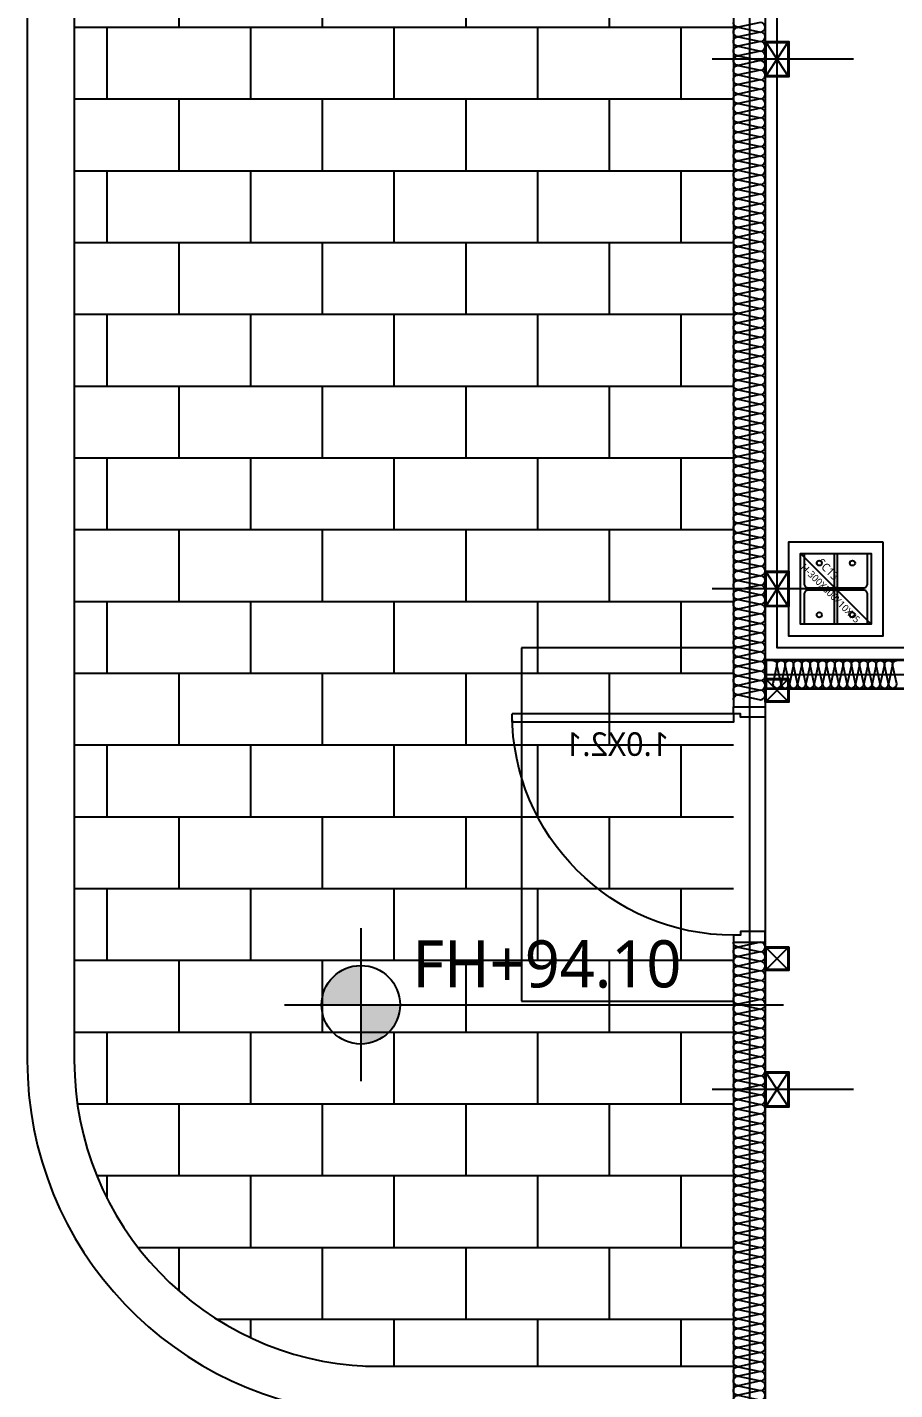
# Model space of a CAD drawing. Header units: millimetres. Extents: x 9 to 147, y 4 to 115.
# Drawn here: x 38.06 to 41.75, y 69.5 to 75.29 of the extents above; entities that cross this region are included whole.
import ezdxf
from ezdxf.enums import TextEntityAlignment as Align

# ---------------------------------------------------------------- set-up
doc = ezdxf.new("R2010")
doc.units = ezdxf.units.MM
doc.header["$LTSCALE"] = 200
for name, pattern in [('XR-PLAN$0$AUDIT_I_190801151318-2', [0]), ('XR-PLAN$0$CEN-GAUN', [32.2, 30, -1, 0.2, -1]), ('XR-PLAN$0$HIDDENX2', [0.75, 0.5, -0.25])]:
    doc.linetypes.add(name, pattern=pattern)
doc.layers.get('DEFPOINTS').update_dxf_attribs({"color": 137})
for name, color, linetype, plot in [('AREA', 30, 'Continuous', False), ('XR-PLAN$0$Defpoint', 125, 'XR-PLAN$0$AUDIT_I_190801151318-2', False), ('XR-PLAN$0$TXT-1', 137, 'Continuous', False)]:
    doc.layers.add(name, color=color, linetype=linetype, plot=plot)
for name, color, linetype in [('XR-PLAN$0$01폴리에스터흡음재', 252, 'Continuous'), ('XR-PLAN$0$09GIRDER', 252, 'Continuous'), ('XR-PLAN$0$6land', 252, 'XR-PLAN$0$AUDIT_I_190801151318-2'), ('XR-PLAN$0$AA-WAXM-FRAM', 252, 'Continuous'), ('XR-PLAN$0$CEN', 252, 'XR-PLAN$0$CEN-GAUN'), ('XR-PLAN$0$DOOR', 252, 'Continuous'), ('XR-PLAN$0$DOOR-OPEN', 252, 'Continuous'), ('XR-PLAN$0$ELE-6', 252, 'Continuous'), ('XR-PLAN$0$HAT-BRICK', 252, 'Continuous'), ('XR-PLAN$0$HAT-INS', 252, 'Continuous'), ('XR-PLAN$0$HID', 252, 'XR-PLAN$0$HIDDENX2'), ('XR-PLAN$0$Panel', 252, 'Continuous'), ('XR-PLAN$0$STEEL BASE', 252, 'Continuous'), ('XR-PLAN$0$메탈판넬-2', 252, 'Continuous'), ('XR-PLAN$0$방화', 252, 'Continuous')]:
    doc.layers.add(name, color=color, linetype=linetype)
doc.styles.add('XR-PLAN$0$스타일1', font='MALGUN_0.TTF')

# ---------------------------------------------------------------- blocks, each defined once
blk = doc.blocks.new('*U96')
at = {"layer": 'XR-PLAN$0$HAT-INS'}
for points in [[(-1152.2, 0, -0.414214), (-1167.2, 15), (-1152.2, 85, 1), (-1182.2, 85), (-1167.2, 15, -0.414214), (-1182.2, 0, 0.414214)], [(-1122.2, 0, -0.414214), (-1137.2, 15), (-1122.2, 85, 1), (-1152.2, 85), (-1137.2, 15, -0.414214), (-1152.2, 0, 0.414214)], [(-1092.2, 0, -0.414214), (-1107.2, 15), (-1092.2, 85, 1), (-1122.2, 85), (-1107.2, 15, -0.414214), (-1122.2, 0, 0.414214)], [(-1062.2, 0, -0.414214), (-1077.2, 15), (-1062.2, 85, 1), (-1092.2, 85), (-1077.2, 15, -0.414214), (-1092.2, 0, 0.414214)], [(-1032.2, 0, -0.414214), (-1047.2, 15), (-1032.2, 85, 1), (-1062.2, 85), (-1047.2, 15, -0.414214), (-1062.2, 0, 0.414214)], [(-1002.2, 0, -0.414214), (-1017.2, 15), (-1002.2, 85, 1), (-1032.2, 85), (-1017.2, 15, -0.414214), (-1032.2, 0, 0.414214)], [(-972.2, 0, -0.414214), (-987.2, 15), (-972.2, 85, 1), (-1002.2, 85), (-987.2, 15, -0.414214), (-1002.2, 0, 0.414214)], [(-942.2, 0, -0.414214), (-957.2, 15), (-942.2, 85, 1), (-972.2, 85), (-957.2, 15, -0.414214), (-972.2, 0, 0.414214)], [(-912.2, 0, -0.414214), (-927.2, 15), (-912.2, 85, 1), (-942.2, 85), (-927.2, 15, -0.414214), (-942.2, 0, 0.414214)], [(-882.2, 0, -0.414214), (-897.2, 15), (-882.2, 85, 1), (-912.2, 85), (-897.2, 15, -0.414214), (-912.2, 0, 0.414214)], [(-852.2, 0, -0.414214), (-867.2, 15), (-852.2, 85, 1), (-882.2, 85), (-867.2, 15, -0.414214), (-882.2, 0, 0.414214)], [(-822.2, 0, -0.414214), (-837.2, 15), (-822.2, 85, 1), (-852.2, 85), (-837.2, 15, -0.414214), (-852.2, 0, 0.414214)], [(-792.2, 0, -0.414214), (-807.2, 15), (-792.2, 85, 1), (-822.2, 85), (-807.2, 15, -0.414214), (-822.2, 0, 0.414214)], [(-762.2, 0, -0.414214), (-777.2, 15), (-762.2, 85, 1), (-792.2, 85), (-777.2, 15, -0.414214), (-792.2, 0, 0.414214)], [(-732.2, 0, -0.414214), (-747.2, 15), (-732.2, 85, 1), (-762.2, 85), (-747.2, 15, -0.414214), (-762.2, 0, 0.414214)], [(-702.2, 0, -0.414214), (-717.2, 15), (-702.2, 85, 1), (-732.2, 85), (-717.2, 15, -0.414214), (-732.2, 0, 0.414214)], [(-672.2, 0, -0.414214), (-687.2, 15), (-672.2, 85, 1), (-702.2, 85), (-687.2, 15, -0.414214), (-702.2, 0, 0.414214)], [(-642.2, 0, -0.414214), (-657.2, 15), (-642.2, 85, 1), (-672.2, 85), (-657.2, 15, -0.414214), (-672.2, 0, 0.414214)], [(-612.2, 0, -0.414214), (-627.2, 15), (-612.2, 85, 1), (-642.2, 85), (-627.2, 15, -0.414214), (-642.2, 0, 0.414214)], [(-582.2, 0, -0.414214), (-597.2, 15), (-582.2, 85, 1), (-612.2, 85), (-597.2, 15, -0.414214), (-612.2, 0, 0.414214)], [(-552.2, 0, -0.414214), (-567.2, 15), (-552.2, 85, 1), (-582.2, 85), (-567.2, 15, -0.414214), (-582.2, 0, 0.414214)], [(-522.2, 0, -0.414214), (-537.2, 15), (-522.2, 85, 1), (-552.2, 85), (-537.2, 15, -0.414214), (-552.2, 0, 0.414214)], [(-492.2, 0, -0.414214), (-507.2, 15), (-492.2, 85, 1), (-522.2, 85), (-507.2, 15, -0.414214), (-522.2, 0, 0.414214)], [(-462.2, 0, -0.414214), (-477.2, 15), (-462.2, 85, 1), (-492.2, 85), (-477.2, 15, -0.414214), (-492.2, 0, 0.414214)], [(-432.2, 0, -0.414214), (-447.2, 15), (-432.2, 85, 1), (-462.2, 85), (-447.2, 15, -0.414214), (-462.2, 0, 0.414214)], [(-402.2, 0, -0.414214), (-417.2, 15), (-402.2, 85, 1), (-432.2, 85), (-417.2, 15, -0.414214), (-432.2, 0, 0.414214)], [(-372.2, 0, -0.414214), (-387.2, 15), (-372.2, 85, 1), (-402.2, 85), (-387.2, 15, -0.414214), (-402.2, 0, 0.414214)], [(-342.2, 0, -0.414214), (-357.2, 15), (-342.2, 85, 1), (-372.2, 85), (-357.2, 15, -0.414214), (-372.2, 0, 0.414214)], [(-312.2, 0, -0.414214), (-327.2, 15), (-312.2, 85, 1), (-342.2, 85), (-327.2, 15, -0.414214), (-342.2, 0, 0.414214)], [(-282.2, 0, -0.414214), (-297.2, 15), (-282.2, 85, 1), (-312.2, 85), (-297.2, 15, -0.414214), (-312.2, 0, 0.414214)], [(-252.2, 0, -0.414214), (-267.2, 15), (-252.2, 85, 1), (-282.2, 85), (-267.2, 15, -0.414214), (-282.2, 0, 0.414214)], [(-222.2, 0, -0.414214), (-237.2, 15), (-222.2, 85, 1), (-252.2, 85), (-237.2, 15, -0.414214), (-252.2, 0, 0.414214)], [(-192.2, 0, -0.414214), (-207.2, 15), (-192.2, 85, 1), (-222.2, 85), (-207.2, 15, -0.414214), (-222.2, 0, 0.414214)], [(-162.2, 0, -0.414214), (-177.2, 15), (-162.2, 85, 1), (-192.2, 85), (-177.2, 15, -0.414214), (-192.2, 0, 0.414214)], [(-132.2, 0, -0.414214), (-147.2, 15), (-132.2, 85, 1), (-162.2, 85), (-147.2, 15, -0.414214), (-162.2, 0, 0.414214)], [(-102.2, 0, -0.414214), (-117.2, 15), (-102.2, 85, 1), (-132.2, 85), (-117.2, 15, -0.414214), (-132.2, 0, 0.414214)], [(-72.2, 0, -0.414214), (-87.2, 15), (-72.2, 85, 1), (-102.2, 85), (-87.2, 15, -0.414214), (-102.2, 0, 0.414214)], [(-42.2, 0, -0.414214), (-57.2, 15), (-42.2, 85, 1), (-72.2, 85), (-57.2, 15, -0.414214), (-72.2, 0, 0.414214)], [(-12.2, 0, -0.414214), (-27.2, 15), (-12.2, 85, 1), (-42.2, 85), (-27.2, 15, -0.414214), (-42.2, 0, 0.414214)], [(17.8, 0, -0.414214), (2.8, 15), (17.8, 85, 1), (-12.2, 85), (2.8, 15, -0.414214), (-12.2, 0, 0.414214)], [(47.8, 0, -0.414214), (32.8, 15), (47.8, 85, 1), (17.8, 85), (32.8, 15, -0.414214), (17.8, 0, 0.414214)], [(77.8, 0, -0.414214), (62.8, 15), (77.8, 85, 1), (47.8, 85), (62.8, 15, -0.414214), (47.8, 0, 0.414214)], [(107.8, 0, -0.414214), (92.8, 15), (107.8, 85, 1), (77.8, 85), (92.8, 15, -0.414214), (77.8, 0, 0.414214)], [(137.8, 0, -0.414214), (122.8, 15), (137.8, 85, 1), (107.8, 85), (122.8, 15, -0.414214), (107.8, 0, 0.414214)], [(167.8, 0, -0.414214), (152.8, 15), (167.8, 85, 1), (137.8, 85), (152.8, 15, -0.414214), (137.8, 0, 0.414214)], [(197.8, 0, -0.414214), (182.8, 15), (197.8, 85, 1), (167.8, 85), (182.8, 15, -0.414214), (167.8, 0, 0.414214)], [(227.8, 0, -0.414214), (212.8, 15), (227.8, 85, 1), (197.8, 85), (212.8, 15, -0.414214), (197.8, 0, 0.414214)], [(257.8, 0, -0.414214), (242.8, 15), (257.8, 85, 1), (227.8, 85), (242.8, 15, -0.414214), (227.8, 0, 0.414214)], [(287.8, 0, -0.414214), (272.8, 15), (287.8, 85, 1), (257.8, 85), (272.8, 15, -0.414214), (257.8, 0, 0.414214)], [(317.8, 0, -0.414214), (302.8, 15), (317.8, 85, 1), (287.8, 85), (302.8, 15, -0.414214), (287.8, 0, 0.414214)], [(347.8, 0, -0.414214), (332.8, 15), (347.8, 85, 1), (317.8, 85), (332.8, 15, -0.414214), (317.8, 0, 0.414214)], [(377.8, 0, -0.414214), (362.8, 15), (377.8, 85, 1), (347.8, 85), (362.8, 15, -0.414214), (347.8, 0, 0.414214)], [(407.8, 0, -0.414214), (392.8, 15), (407.8, 85, 1), (377.8, 85), (392.8, 15, -0.414214), (377.8, 0, 0.414214)], [(437.8, 0, -0.414214), (422.8, 15), (437.8, 85, 1), (407.8, 85), (422.8, 15, -0.414214), (407.8, 0, 0.414214)], [(467.8, 0, -0.414214), (452.8, 15), (467.8, 85, 1), (437.8, 85), (452.8, 15, -0.414214), (437.8, 0, 0.414214)], [(497.8, 0, -0.414214), (482.8, 15), (497.8, 85, 1), (467.8, 85), (482.8, 15, -0.414214), (467.8, 0, 0.414214)], [(527.8, 0, -0.414214), (512.8, 15), (527.8, 85, 1), (497.8, 85), (512.8, 15, -0.414214), (497.8, 0, 0.414214)], [(557.8, 0, -0.414214), (542.8, 15), (557.8, 85, 1), (527.8, 85), (542.8, 15, -0.414214), (527.8, 0, 0.414214)], [(587.8, 0, -0.414214), (572.8, 15), (587.8, 85, 1), (557.8, 85), (572.8, 15, -0.414214), (557.8, 0, 0.414214)], [(617.8, 0, -0.414214), (602.8, 15), (617.8, 85, 1), (587.8, 85), (602.8, 15, -0.414214), (587.8, 0, 0.414214)], [(647.8, 0, -0.414214), (632.8, 15), (647.8, 85, 1), (617.8, 85), (632.8, 15, -0.414214), (617.8, 0, 0.414214)], [(677.8, 0, -0.414214), (662.8, 15), (677.8, 85, 1), (647.8, 85), (662.8, 15, -0.414214), (647.8, 0, 0.414214)], [(707.8, 0, -0.414214), (692.8, 15), (707.8, 85, 1), (677.8, 85), (692.8, 15, -0.414214), (677.8, 0, 0.414214)], [(737.8, 0, -0.414214), (722.8, 15), (737.8, 85, 1), (707.8, 85), (722.8, 15, -0.414214), (707.8, 0, 0.414214)], [(767.8, 0, -0.414214), (752.8, 15), (767.8, 85, 1), (737.8, 85), (752.8, 15, -0.414214), (737.8, 0, 0.414214)], [(797.8, 0, -0.414214), (782.8, 15), (797.8, 85, 1), (767.8, 85), (782.8, 15, -0.414214), (767.8, 0, 0.414214)], [(827.8, 0, -0.414214), (812.8, 15), (827.8, 85, 1), (797.8, 85), (812.8, 15, -0.414214), (797.8, 0, 0.414214)], [(857.8, 0, -0.414214), (842.8, 15), (857.8, 85, 1), (827.8, 85), (842.8, 15, -0.414214), (827.8, 0, 0.414214)], [(887.8, 0, -0.414214), (872.8, 15), (887.8, 85, 1), (857.8, 85), (872.8, 15, -0.414214), (857.8, 0, 0.414214)], [(917.8, 0, -0.414214), (902.8, 15), (917.8, 85, 1), (887.8, 85), (902.8, 15, -0.414214), (887.8, 0, 0.414214)], [(947.8, 0, -0.414214), (932.8, 15), (947.8, 85, 1), (917.8, 85), (932.8, 15, -0.414214), (917.8, 0, 0.414214)]]:
    blk.add_lwpolyline(points, format="xyb", dxfattribs=at)
blk = doc.blocks.new('*U90')
at = {"layer": 'XR-PLAN$0$HAT-INS'}
for points in [[(-1037, 0, -0.414214), (-1052, 15), (-1037, 85, 1), (-1067, 85), (-1052, 15, -0.414214), (-1067, 0, 0.414214)], [(-1007, 0, -0.414214), (-1022, 15), (-1007, 85, 1), (-1037, 85), (-1022, 15, -0.414214), (-1037, 0, 0.414214)], [(-977, 0, -0.414214), (-992, 15), (-977, 85, 1), (-1007, 85), (-992, 15, -0.414214), (-1007, 0, 0.414214)], [(-947, 0, -0.414214), (-962, 15), (-947, 85, 1), (-977, 85), (-962, 15, -0.414214), (-977, 0, 0.414214)], [(-917, 0, -0.414214), (-932, 15), (-917, 85, 1), (-947, 85), (-932, 15, -0.414214), (-947, 0, 0.414214)], [(-887, 0, -0.414214), (-902, 15), (-887, 85, 1), (-917, 85), (-902, 15, -0.414214), (-917, 0, 0.414214)], [(-857, 0, -0.414214), (-872, 15), (-857, 85, 1), (-887, 85), (-872, 15, -0.414214), (-887, 0, 0.414214)], [(-827, 0, -0.414214), (-842, 15), (-827, 85, 1), (-857, 85), (-842, 15, -0.414214), (-857, 0, 0.414214)], [(-797, 0, -0.414214), (-812, 15), (-797, 85, 1), (-827, 85), (-812, 15, -0.414214), (-827, 0, 0.414214)], [(-767, 0, -0.414214), (-782, 15), (-767, 85, 1), (-797, 85), (-782, 15, -0.414214), (-797, 0, 0.414214)], [(-737, 0, -0.414214), (-752, 15), (-737, 85, 1), (-767, 85), (-752, 15, -0.414214), (-767, 0, 0.414214)], [(-707, 0, -0.414214), (-722, 15), (-707, 85, 1), (-737, 85), (-722, 15, -0.414214), (-737, 0, 0.414214)], [(-677, 0, -0.414214), (-692, 15), (-677, 85, 1), (-707, 85), (-692, 15, -0.414214), (-707, 0, 0.414214)], [(-647, 0, -0.414214), (-662, 15), (-647, 85, 1), (-677, 85), (-662, 15, -0.414214), (-677, 0, 0.414214)], [(-617, 0, -0.414214), (-632, 15), (-617, 85, 1), (-647, 85), (-632, 15, -0.414214), (-647, 0, 0.414214)], [(-587, 0, -0.414214), (-602, 15), (-587, 85, 1), (-617, 85), (-602, 15, -0.414214), (-617, 0, 0.414214)], [(-557, 0, -0.414214), (-572, 15), (-557, 85, 1), (-587, 85), (-572, 15, -0.414214), (-587, 0, 0.414214)], [(-527, 0, -0.414214), (-542, 15), (-527, 85, 1), (-557, 85), (-542, 15, -0.414214), (-557, 0, 0.414214)], [(-497, 0, -0.414214), (-512, 15), (-497, 85, 1), (-527, 85), (-512, 15, -0.414214), (-527, 0, 0.414214)], [(-467, 0, -0.414214), (-482, 15), (-467, 85, 1), (-497, 85), (-482, 15, -0.414214), (-497, 0, 0.414214)], [(-437, 0, -0.414214), (-452, 15), (-437, 85, 1), (-467, 85), (-452, 15, -0.414214), (-467, 0, 0.414214)], [(-407, 0, -0.414214), (-422, 15), (-407, 85, 1), (-437, 85), (-422, 15, -0.414214), (-437, 0, 0.414214)], [(-377, 0, -0.414214), (-392, 15), (-377, 85, 1), (-407, 85), (-392, 15, -0.414214), (-407, 0, 0.414214)], [(-347, 0, -0.414214), (-362, 15), (-347, 85, 1), (-377, 85), (-362, 15, -0.414214), (-377, 0, 0.414214)], [(-317, 0, -0.414214), (-332, 15), (-317, 85, 1), (-347, 85), (-332, 15, -0.414214), (-347, 0, 0.414214)], [(-287, 0, -0.414214), (-302, 15), (-287, 85, 1), (-317, 85), (-302, 15, -0.414214), (-317, 0, 0.414214)], [(-257, 0, -0.414214), (-272, 15), (-257, 85, 1), (-287, 85), (-272, 15, -0.414214), (-287, 0, 0.414214)], [(-227, 0, -0.414214), (-242, 15), (-227, 85, 1), (-257, 85), (-242, 15, -0.414214), (-257, 0, 0.414214)], [(-197, 0, -0.414214), (-212, 15), (-197, 85, 1), (-227, 85), (-212, 15, -0.414214), (-227, 0, 0.414214)], [(-167, 0, -0.414214), (-182, 15), (-167, 85, 1), (-197, 85), (-182, 15, -0.414214), (-197, 0, 0.414214)], [(-137, 0, -0.414214), (-152, 15), (-137, 85, 1), (-167, 85), (-152, 15, -0.414214), (-167, 0, 0.414214)], [(-107, 0, -0.414214), (-122, 15), (-107, 85, 1), (-137, 85), (-122, 15, -0.414214), (-137, 0, 0.414214)], [(-77, 0, -0.414214), (-92, 15), (-77, 85, 1), (-107, 85), (-92, 15, -0.414214), (-107, 0, 0.414214)], [(-47, 0, -0.414214), (-62, 15), (-47, 85, 1), (-77, 85), (-62, 15, -0.414214), (-77, 0, 0.414214)], [(-17, 0, -0.414214), (-32, 15), (-17, 85, 1), (-47, 85), (-32, 15, -0.414214), (-47, 0, 0.414214)], [(13, 0, -0.414214), (-2, 15), (13, 85, 1), (-17, 85), (-2, 15, -0.414214), (-17, 0, 0.414214)], [(43, 0, -0.414214), (28, 15), (43, 85, 1), (13, 85), (28, 15, -0.414214), (13, 0, 0.414214)], [(73, 0, -0.414214), (58, 15), (73, 85, 1), (43, 85), (58, 15, -0.414214), (43, 0, 0.414214)], [(103, 0, -0.414214), (88, 15), (103, 85, 1), (73, 85), (88, 15, -0.414214), (73, 0, 0.414214)], [(133, 0, -0.414214), (118, 15), (133, 85, 1), (103, 85), (118, 15, -0.414214), (103, 0, 0.414214)], [(163, 0, -0.414214), (148, 15), (163, 85, 1), (133, 85), (148, 15, -0.414214), (133, 0, 0.414214)], [(193, 0, -0.414214), (178, 15), (193, 85, 1), (163, 85), (178, 15, -0.414214), (163, 0, 0.414214)], [(223, 0, -0.414214), (208, 15), (223, 85, 1), (193, 85), (208, 15, -0.414214), (193, 0, 0.414214)], [(253, 0, -0.414214), (238, 15), (253, 85, 1), (223, 85), (238, 15, -0.414214), (223, 0, 0.414214)], [(283, 0, -0.414214), (268, 15), (283, 85, 1), (253, 85), (268, 15, -0.414214), (253, 0, 0.414214)], [(313, 0, -0.414214), (298, 15), (313, 85, 1), (283, 85), (298, 15, -0.414214), (283, 0, 0.414214)], [(343, 0, -0.414214), (328, 15), (343, 85, 1), (313, 85), (328, 15, -0.414214), (313, 0, 0.414214)], [(373, 0, -0.414214), (358, 15), (373, 85, 1), (343, 85), (358, 15, -0.414214), (343, 0, 0.414214)], [(403, 0, -0.414214), (388, 15), (403, 85, 1), (373, 85), (388, 15, -0.414214), (373, 0, 0.414214)], [(433, 0, -0.414214), (418, 15), (433, 85, 1), (403, 85), (418, 15, -0.414214), (403, 0, 0.414214)], [(463, 0, -0.414214), (448, 15), (463, 85, 1), (433, 85), (448, 15, -0.414214), (433, 0, 0.414214)], [(493, 0, -0.414214), (478, 15), (493, 85, 1), (463, 85), (478, 15, -0.414214), (463, 0, 0.414214)], [(523, 0, -0.414214), (508, 15), (523, 85, 1), (493, 85), (508, 15, -0.414214), (493, 0, 0.414214)], [(553, 0, -0.414214), (538, 15), (553, 85, 1), (523, 85), (538, 15, -0.414214), (523, 0, 0.414214)], [(583, 0, -0.414214), (568, 15), (583, 85, 1), (553, 85), (568, 15, -0.414214), (553, 0, 0.414214)], [(613, 0, -0.414214), (598, 15), (613, 85, 1), (583, 85), (598, 15, -0.414214), (583, 0, 0.414214)], [(643, 0, -0.414214), (628, 15), (643, 85, 1), (613, 85), (628, 15, -0.414214), (613, 0, 0.414214)], [(673, 0, -0.414214), (658, 15), (673, 85, 1), (643, 85), (658, 15, -0.414214), (643, 0, 0.414214)], [(703, 0, -0.414214), (688, 15), (703, 85, 1), (673, 85), (688, 15, -0.414214), (673, 0, 0.414214)], [(733, 0, -0.414214), (718, 15), (733, 85, 1), (703, 85), (718, 15, -0.414214), (703, 0, 0.414214)], [(763, 0, -0.414214), (748, 15), (763, 85, 1), (733, 85), (748, 15, -0.414214), (733, 0, 0.414214)], [(793, 0, -0.414214), (778, 15), (793, 85, 1), (763, 85), (778, 15, -0.414214), (763, 0, 0.414214)], [(823, 0, -0.414214), (808, 15), (823, 85, 1), (793, 85), (808, 15, -0.414214), (793, 0, 0.414214)], [(853, 0, -0.414214), (838, 15), (853, 85, 1), (823, 85), (838, 15, -0.414214), (823, 0, 0.414214)], [(883, 0, -0.414214), (868, 15), (883, 85, 1), (853, 85), (868, 15, -0.414214), (853, 0, 0.414214)], [(913, 0, -0.414214), (898, 15), (913, 85, 1), (883, 85), (898, 15, -0.414214), (883, 0, 0.414214)], [(943, 0, -0.414214), (928, 15), (943, 85, 1), (913, 85), (928, 15, -0.414214), (913, 0, 0.414214)], [(973, 0, -0.414214), (958, 15), (973, 85, 1), (943, 85), (958, 15, -0.414214), (943, 0, 0.414214)]]:
    blk.add_lwpolyline(points, format="xyb", dxfattribs=at)
blk = doc.blocks.new('*U99')
at = {"layer": 'XR-PLAN$0$HAT-INS'}
for points in [[(594.1, 0, -0.414214), (579.1, 15), (594.1, 85, 1), (564.1, 85), (579.1, 15, -0.414214), (564.1, 0, 0.414214)], [(624.1, 0, -0.414214), (609.1, 15), (624.1, 85, 1), (594.1, 85), (609.1, 15, -0.414214), (594.1, 0, 0.414214)], [(654.1, 0, -0.414214), (639.1, 15), (654.1, 85, 1), (624.1, 85), (639.1, 15, -0.414214), (624.1, 0, 0.414214)], [(684.1, 0, -0.414214), (669.1, 15), (684.1, 85, 1), (654.1, 85), (669.1, 15, -0.414214), (654.1, 0, 0.414214)], [(714.1, 0, -0.414214), (699.1, 15), (714.1, 85, 1), (684.1, 85), (699.1, 15, -0.414214), (684.1, 0, 0.414214)], [(744.1, 0, -0.414214), (729.1, 15), (744.1, 85, 1), (714.1, 85), (729.1, 15, -0.414214), (714.1, 0, 0.414214)], [(774.1, 0, -0.414214), (759.1, 15), (774.1, 85, 1), (744.1, 85), (759.1, 15, -0.414214), (744.1, 0, 0.414214)], [(804.1, 0, -0.414214), (789.1, 15), (804.1, 85, 1), (774.1, 85), (789.1, 15, -0.414214), (774.1, 0, 0.414214)], [(834.1, 0, -0.414214), (819.1, 15), (834.1, 85, 1), (804.1, 85), (819.1, 15, -0.414214), (804.1, 0, 0.414214)], [(864.1, 0, -0.414214), (849.1, 15), (864.1, 85, 1), (834.1, 85), (849.1, 15, -0.414214), (834.1, 0, 0.414214)], [(894.1, 0, -0.414214), (879.1, 15), (894.1, 85, 1), (864.1, 85), (879.1, 15, -0.414214), (864.1, 0, 0.414214)], [(924.1, 0, -0.414214), (909.1, 15), (924.1, 85, 1), (894.1, 85), (909.1, 15, -0.414214), (894.1, 0, 0.414214)], [(954.1, 0, -0.414214), (939.1, 15), (954.1, 85, 1), (924.1, 85), (939.1, 15, -0.414214), (924.1, 0, 0.414214)], [(984.1, 0, -0.414214), (969.1, 15), (984.1, 85, 1), (954.1, 85), (969.1, 15, -0.414214), (954.1, 0, 0.414214)], [(1014.1, 0, -0.414214), (999.1, 15), (1014.1, 85, 1), (984.1, 85), (999.1, 15, -0.414214), (984.1, 0, 0.414214)]]:
    blk.add_lwpolyline(points, format="xyb", dxfattribs=at)
blk = doc.blocks.new('XR-PLAN$0$D-1000')
at = {"layer": 'XR-PLAN$0$DOOR'}
blk.add_line((30, 125), (30, 1065), dxfattribs=at)
for points in [[(30, 125), (65, 125), (65, 1065), (30, 1065)], [(0, -10), (45, -10), (45, -10), (45, -10), (45, 95), (30, 95), (30, 125), (0, 125), (0, -10)], [(1000, -10), (955, -10), (955, -10), (955, -10), (955, 95), (970, 95), (970, 125), (1000, 125), (1000, -10)]]:
    blk.add_lwpolyline(points, dxfattribs=at)
at = {"layer": 'XR-PLAN$0$DOOR-OPEN'}
blk.add_arc((30, 125), 940, 0, 90, dxfattribs=at)
at = {"layer": 'DEFPOINTS', "style": 'XR-PLAN$0$스타일1'}
blk.add_text('1.0X2.1', height=100, rotation=90, dxfattribs=at).set_placement((208.7, 397.6))
blk = doc.blocks.new('XR-PLAN$0$LEVEL1')
at = {"layer": 'XR-PLAN$0$TXT-1'}
h = blk.add_hatch(color=256, dxfattribs=at)
edge = h.paths.add_edge_path()
edge.add_ellipse((4.871, 0), major_axis=(1.768, 1.768), ratio=1, start_angle=405, end_angle=495)
edge.add_line((2.371, 0), (4.871, 0))
edge.add_line((4.871, 0), (4.871, 2.5))
edge = h.paths.add_edge_path()
edge.add_ellipse((4.871, 0), major_axis=(1.768, 1.768), ratio=1, start_angle=225, end_angle=315)
edge.add_line((7.371, 0), (4.871, 0))
edge.add_line((4.871, 0), (4.871, -2.5))
for p, q in [((4.871, 4.871), (4.871, -4.871)), ((0, 0), (9.741, 0)), ((9.071, 0), (31.801, 0))]:
    blk.add_line(p, q, dxfattribs=at)
blk.add_ellipse((4.871, 0), major_axis=(1.768, 1.768), ratio=1, start_param=5.497787, end_param=11.780972, dxfattribs=at)
at = {"layer": 'XR-PLAN$0$TXT-1', "style": 'XR-PLAN$0$스타일1'}
for tag, p in [('1층-바닥마감', (8.157, 1.105)), ('EL-+100', (8.157, -3.928))]:
    blk.add_attdef(tag, p, '', height=3, dxfattribs=at)
blk = doc.blocks.new('XR-PLAN$0$SQ-PIPE-100X100X4.5TS')
at = {"layer": 'XR-PLAN$0$AA-WAXM-FRAM'}
for p, q in [((-71, 4), (71, 96)), ((71, 4), (-71, 96))]:
    blk.add_line(p, q, dxfattribs=at)
for points in [[(75, 0), (75, 100), (-75, 100), (-75, 0)], [(71, 4), (71, 96), (-71, 96), (-71, 4)]]:
    blk.add_lwpolyline(points, close=True, dxfattribs=at)
at = {"layer": 'XR-PLAN$0$방화'}
blk.add_lwpolyline([(0, 375), (0, -225)], dxfattribs=at)
blk = doc.blocks.new('XR-PLAN$0$SQ-PIPE-100X100X4.5TP')
at = {"layer": 'XR-PLAN$0$AA-WAXM-FRAM'}
for p, q in [((-96, 96), (-4, 4)), ((-4, 96), (-96, 4))]:
    blk.add_line(p, q, dxfattribs=at)
for points in [[(0, 100), (0, 0), (-100, 0), (-100, 100)], [(-4, 96), (-4, 4), (-96, 4), (-96, 96)]]:
    blk.add_lwpolyline(points, close=True, dxfattribs=at)
blk = doc.blocks.new('XR-PLAN$0$X-PIPE-1PL')
for p in [(-200, -13480), (-200, -14620)]:
    blk.add_blockref('XR-PLAN$0$SQ-PIPE-100X100X4.5TP', p)
at = {"layer": 'XR-PLAN$0$메탈판넬-2', "xscale": -1, "rotation": 270}
for p in [(-300, -10750), (-300, -13000), (-300, -15125)]:
    blk.add_blockref('XR-PLAN$0$SQ-PIPE-100X100X4.5TS', p, dxfattribs=at)
blk = doc.blocks.new('XR-PLAN$0$S-SC13')
at = {"layer": 'DEFPOINTS'}
blk.add_line((-150, -150), (150, 150), dxfattribs=at)
blk.add_lwpolyline([(-150, 150), (150, 150), (150, -150), (-150, -150)], close=True, dxfattribs=at)
at = {"layer": 'XR-PLAN$0$09GIRDER'}
blk.add_lwpolyline([(-150, -150), (-150, -135), (-23, -135, 0.414214), (-5, -117), (-5, 117, 0.414214), (-23, 135), (-150, 135), (-150, 150), (150, 150), (150, 135), (23, 135, 0.414214), (5, 117), (5, -117, 0.414214), (23, -135), (150, -135), (150, -150)], format="xyb", close=True, dxfattribs=at)
at = {"layer": 'XR-PLAN$0$STEEL BASE'}
for points in [[(-200, 200), (200, 200), (200, -200), (-200, -200)], [(-150, 6), (-5, 6), (-5, -6), (-150, -6)], [(5, 6), (150, 6), (150, -6), (5, -6)]]:
    blk.add_lwpolyline(points, close=True, dxfattribs=at)
for centre in [(-110, 70.5), (110, 70.5), (-110, -70.5), (110, -70.5)]:
    blk.add_circle(centre, 11, dxfattribs=at)
at = {"layer": 'DEFPOINTS', "style": 'XR-PLAN$0$스타일1'}
blk.add_text('H-300X300X10X15', height=30, rotation=45, dxfattribs=at).set_placement((18.7, -22.5), align=Align.MIDDLE_CENTER)
blk.add_text('SC13', height=35, rotation=45, dxfattribs=at).set_placement((-108.6, -82.9))
blk = doc.blocks.new('XR-PLAN$0$x-stu-1Fcol')
at = {"rotation": 270}
blk.add_blockref('XR-PLAN$0$S-SC13', (0, -13000), dxfattribs=at)

msp = doc.modelspace()

# ---------------------------------------------------------------- hatches: boundary and pattern name
at = {"layer": 'XR-PLAN$0$HAT-BRICK'}
h = msp.add_hatch(dxfattribs=at)
h.set_pattern_fill('AR-B816', color=256, scale=0.0015)
edge = h.paths.add_edge_path()
edge.add_arc((39.565, 70.9), 1.3, 180, 270)
edge.add_line((39.565, 69.6), (41.065, 69.6))
edge.add_line((41.065, 69.6), (41.065, 86.335))
edge.add_line((41.065, 86.335), (60.73, 86.335))
edge.add_line((60.73, 86.335), (60.73, 87.835))
edge.add_arc((59.43, 87.835), 1.3, 0, 90)
edge.add_line((59.43, 89.135), (39.565, 89.135))
edge.add_arc((39.565, 87.835), 1.3, 90, 180)
edge.add_line((38.265, 87.835), (38.265, 70.9))

# ---------------------------------------------------------------- linework, layer by layer
at = {"layer": 'AREA'}
msp.add_lwpolyline([(113.1675, 86.2675), (41.1325, 86.2675), (41.1325, 42.5327), (113.1675, 42.5327)], close=True, dxfattribs=at)
at = {"layer": 'XR-PLAN$0$01폴리에스터흡음재'}
msp.add_lwpolyline([(47.8, 72.65), (41.25, 72.65), (41.25, 86.15), (53.05, 86.15)], dxfattribs=at)
at = {"layer": 'XR-PLAN$0$6land'}
msp.add_lwpolyline([(39.5026, 69.5998), (41.065, 69.5998)], dxfattribs=at)
for radius, end in [(1.5, 267.25078), (1.3, 267.58434)]:
    msp.add_arc((39.565, 70.8983), radius, 180, end, dxfattribs=at)
at = {"layer": 'XR-PLAN$0$AA-WAXM-FRAM'}
msp.add_lwpolyline([(57.8, 86.2), (41.2, 86.2), (41.2, 42.6), (48.61, 42.6)], dxfattribs=at)
at = {"layer": 'XR-PLAN$0$CEN'}
msp.add_line((41.2, 72.5375), (47.8, 72.5375), dxfattribs=at)
at = {"layer": 'XR-PLAN$0$ELE-6'}
for p, q in [((38.065, 87.835), (38.065, 70.8983)), ((38.265, 87.835), (38.265, 70.8983)), ((41.065, 86.335), (41.065, 72.4)), ((41.2, 86.2), (41.2, 72.4)), ((41.065, 71.4), (41.065, 68.65)), ((41.2, 71.4), (41.2, 68.65))]:
    msp.add_line(p, q, dxfattribs=at)
msp.add_lwpolyline([(41.2, 72.475), (41.2, 72.6), (47.8, 72.6), (47.8, 72.475), (41.2, 72.475)], dxfattribs=at)
at = {"layer": 'XR-PLAN$0$HAT-INS'}
msp.add_line((41.2, 72.355), (41.2, 71.445), dxfattribs=at)
at = {"layer": 'XR-PLAN$0$HID', "ltscale": 2}
msp.add_lwpolyline([(41.065, 72.65), (40.165, 72.65), (40.165, 71.15), (41.065, 71.15)], dxfattribs=at)
at = {"layer": 'XR-PLAN$0$Panel'}
msp.add_lwpolyline([(41.2, 72.5375), (41.204, 72.5375), (41.204, 72.479), (47.796, 72.479), (47.796, 72.596), (41.204, 72.596), (41.204, 72.5375), (41.2, 72.5375)], dxfattribs=at)

# ---------------------------------------------------------------- block references
at = {"xscale": 0.001, "yscale": 0.001, "zscale": 0.001}
for name in ['XR-PLAN$0$X-PIPE-1PL', 'XR-PLAN$0$x-stu-1Fcol']:
    msp.add_blockref(name, (41.5, 85.9), dxfattribs=at)
at = {"layer": 'XR-PLAN$0$DOOR', "xscale": -0.001, "yscale": 0.001, "zscale": 0.001, "rotation": 90}
msp.add_blockref('XR-PLAN$0$D-1000', (41.19, 72.4), dxfattribs=at)
at = {"layer": 'XR-PLAN$0$HAT-INS'}
for name, p, xscale, yscale, zscale, rotation in [('*U96', (41.065, 73.7095), 0.00135, 0.00135, 0.00135, 270), ('*U99', (42.4188, 72.596), 0.00117, 0.00117, 0.00117, 180), ('*U90', (41.065, 69.9595), 0.00135, 0.00135, 0.00135, 270)]:
    msp.add_blockref(name, p, dxfattribs=dict(at, xscale=xscale, yscale=yscale, zscale=zscale, rotation=rotation))
at = {"layer": 'XR-PLAN$0$TXT-1'}
ref = msp.add_blockref('XR-PLAN$0$LEVEL1', (39.1572, 71.1344), dxfattribs=dict(at, xscale=0.0666666666666667, yscale=0.0666666666666667, zscale=0.0666666666666667))
ref.add_attrib('1층-바닥마감', 'FH+94.10', (39.701, 71.2081), dxfattribs={"layer": 'XR-PLAN$0$Defpoint', "height": 0.2, "style": 'XR-PLAN$0$스타일1'})

doc.saveas('drawing.dxf')
